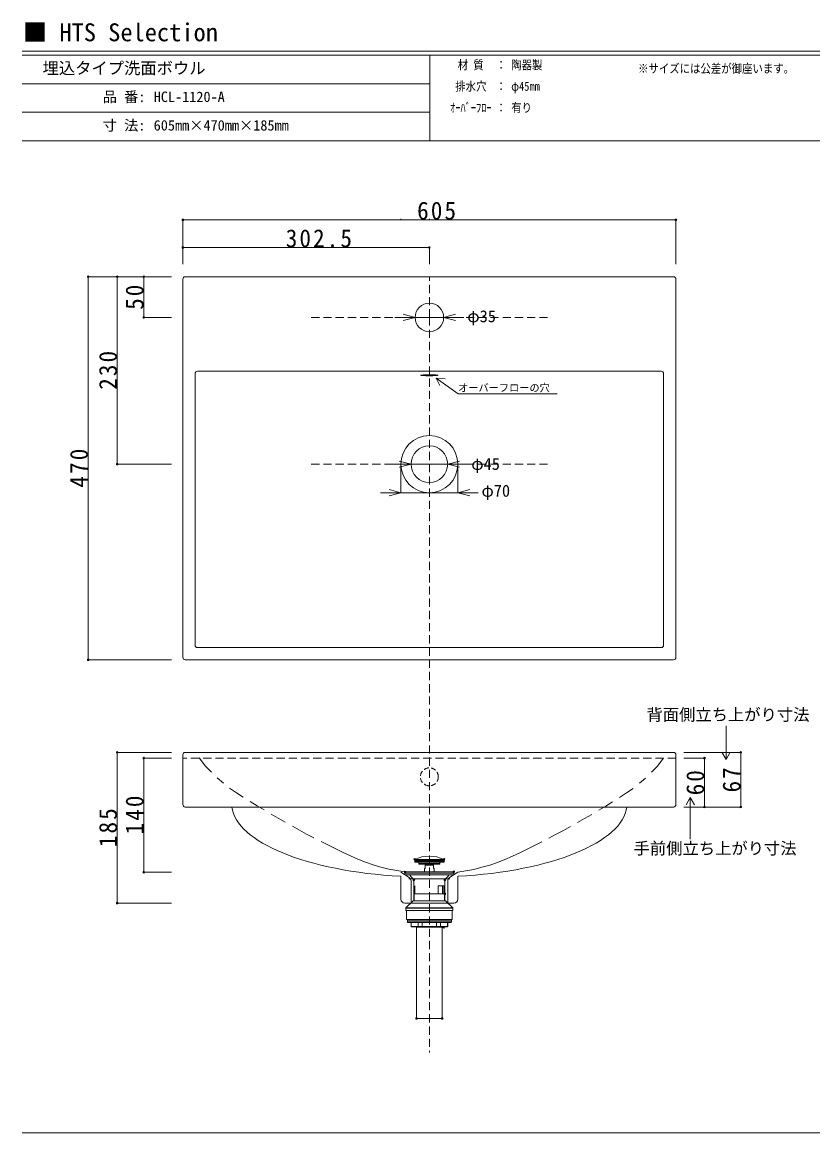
# Model space of a CAD drawing. Units: millimetres, scale not verified. Extents: x -1002 to 1008, y -687 to 676.
# Drawn here: x -1002 to -32, y -687 to 676 of the extents above; entities that cross this region are included whole.
import ezdxf
from ezdxf.enums import TextEntityAlignment as Align

# ---------------------------------------------------------------- set-up
doc = ezdxf.new("R2010")
doc.units = ezdxf.units.MM
doc.header["$LTSCALE"] = 5
doc.header["$PDMODE"] = 32
doc.header["$PDSIZE"] = 2
doc.linetypes.add('DASHED1', pattern=[1.8, 1.2, -0.6])
doc.linetypes.add('DASHED2', pattern=[3, 2, -1])
doc.layers.add('F-0', color=7, linetype='Continuous', lineweight=15)
doc.styles.add('ＭＳ ゴシック', font='')
doc.styles.get('ＭＳ ゴシック').set_extended_font_data('MS Gothic')

msp = doc.modelspace()

# ---------------------------------------------------------------- linework, layer by layer
at = {"layer": 'F-0'}
for p, q in [((1002.034, 640.036), (-1002.086, 640.036)), ((1002.034, 635.036), (-1002.086, 635.036)), ((-502.086, 635.036), (-502.086, 530.036)), ((-502.086, 600.036), (-1002.086, 600.036)), ((-502.086, 565.036), (-1002.086, 565.036)), ((1002.034, 530.036), (-1002.086, 530.036)), ((-804.992, 433.085), (-199.992, 433.085)), ((-804.992, 433.085), (-804.992, 378.771)), ((-537.492, 433.085), (-537.492, 434.266)), ((-502.492, 434.266), (-502.492, 433.085)), ((-199.992, 433.085), (-199.992, 378.771)), ((-804.992, 399.138), (-502.492, 399.138)), ((-804.992, 399.138), (-804.992, 378.771)), ((-502.492, 399.138), (-502.492, 378.771)), ((-921.142, 363.312), (-921.142, -106.688)), ((-921.142, 363.312), (-818.848, 363.312)), ((-885.513, 363.312), (-885.513, 133.312)), ((-885.513, 363.312), (-818.848, 363.312)), ((-852.947, 363.312), (-852.947, 313.312)), ((-852.947, 363.312), (-818.848, 363.312)), ((-804.992, -103.688), (-804.992, 360.312)), ((-202.992, 363.312), (-801.992, 363.312)), ((-199.992, -103.688), (-199.992, 360.312)), ((-519.992, 313.312), (-534.481, 317.194)), ((-484.992, 313.312), (-470.503, 317.194)), ((-852.947, 313.312), (-818.848, 313.312)), ((-519.992, 313.312), (-544.992, 313.312)), ((-519.992, 313.312), (-534.481, 309.429)), ((-519.992, 313.312), (-484.992, 313.312)), ((-484.992, 313.312), (-459.992, 313.312)), ((-484.992, 313.312), (-470.503, 309.429)), ((-217.992, 247.385), (-786.992, 247.385)), ((-789.992, -88.688), (-789.992, 244.385)), ((-494.176, 238.867), (-489.79, 229.657)), ((-494.176, 238.867), (-483.211, 238.21)), ((-214.992, -88.688), (-214.992, 244.385)), ((-524.992, 133.312), (-539.481, 137.194)), ((-479.992, 133.312), (-465.503, 137.194)), ((-885.513, 133.312), (-818.848, 133.312)), ((-524.992, 133.312), (-549.992, 133.312)), ((-524.992, 133.312), (-539.481, 129.429)), ((-537.492, 98.312), (-537.492, 133.312)), ((-524.992, 133.312), (-479.992, 133.312)), ((-479.992, 133.312), (-454.992, 133.312)), ((-479.992, 133.312), (-465.503, 129.429)), ((-467.492, 98.312), (-467.492, 133.312)), ((-537.492, 98.312), (-562.492, 98.312)), ((-537.492, 98.312), (-551.981, 102.194)), ((-537.492, 98.312), (-551.981, 94.429)), ((-537.492, 98.312), (-467.492, 98.312)), ((-467.492, 98.312), (-453.003, 102.194)), ((-467.492, 98.312), (-442.492, 98.312)), ((-467.492, 98.312), (-453.003, 94.429)), ((-786.992, -91.688), (-217.992, -91.688)), ((-921.142, -106.688), (-818.848, -106.688)), ((-801.992, -106.688), (-202.992, -106.688)), ((-885.513, -220.347), (-885.513, -405.347)), ((-885.513, -220.347), (-818.848, -220.347)), ((-852.947, -227.347), (-852.947, -367.347)), ((-852.947, -227.347), (-818.848, -227.347)), ((-804.992, -223.347), (-804.992, -227.347)), ((-804.992, -284.347), (-804.992, -227.347)), ((-801.992, -220.347), (-202.992, -220.347)), ((-784.992, -227.019), (-777.035, -237.354)), ((-214.992, -227.347), (-222.949, -237.682)), ((-199.992, -223.347), (-199.992, -227.347)), ((-199.992, -284.347), (-199.992, -227.347)), ((-120.379, -220.347), (-190.378, -220.347)), ((-164.915, -227.347), (-190.378, -227.347)), ((-164.915, -227.347), (-164.915, -287.347)), ((-138.505, -228.876), (-143.505, -220.216)), ((-120.379, -220.347), (-120.379, -287.347)), ((-769.964, -244.425), (-777.035, -237.354)), ((-230.02, -244.753), (-222.949, -237.682)), ((-755.233, -257.924), (-762.893, -251.496)), ((-244.751, -258.252), (-237.091, -251.824)), ((-182.302, -275.843), (-177.302, -284.503)), ((-202.992, -287.347), (-801.992, -287.347)), ((-164.915, -287.347), (-190.378, -287.347)), ((-120.379, -287.347), (-190.378, -287.347)), ((-520.492, -351.669), (-484.492, -351.669)), ((-520.492, -351.669), (-520.492, -352.669)), ((-520.492, -352.669), (-484.492, -352.669)), ((-520.492, -353.369), (-484.492, -353.369)), ((-520.492, -354.669), (-520.492, -353.369)), ((-520.292, -353.169), (-484.692, -353.169)), ((-515.492, -353.169), (-515.492, -352.669)), ((-489.492, -353.169), (-489.492, -352.669)), ((-484.492, -351.669), (-484.492, -352.669)), ((-484.492, -354.669), (-484.492, -353.369)), ((-852.947, -367.347), (-818.848, -367.347)), ((-527.297, -373.872), (-537.492, -367.347)), ((-532.492, -367.019), (-472.492, -367.019)), ((-532.492, -368.319), (-532.492, -367.019)), ((-520.492, -354.669), (-484.492, -354.669)), ((-519.992, -355.169), (-484.992, -355.169)), ((-515.492, -356.669), (-515.492, -355.169)), ((-515.492, -356.669), (-489.492, -356.669)), ((-515.492, -356.669), (-489.492, -356.669)), ((-515.492, -356.669), (-515.492, -357.669)), ((-515.492, -357.669), (-489.492, -357.669)), ((-508.392, -362.669), (-507.492, -362.669)), ((-508.392, -367.019), (-508.392, -362.669)), ((-507.492, -362.669), (-507.492, -357.674)), ((-497.492, -358.669), (-507.492, -358.669)), ((-497.492, -362.669), (-497.492, -357.674)), ((-497.492, -362.669), (-496.592, -362.669)), ((-496.592, -367.019), (-496.592, -362.669)), ((-489.492, -356.669), (-489.492, -355.169)), ((-489.492, -356.669), (-489.492, -357.669)), ((-477.687, -373.872), (-467.492, -367.347)), ((-472.492, -368.319), (-472.492, -367.019)), ((-537.492, -393.347), (-537.492, -372.396)), ((-532.492, -368.319), (-472.492, -368.319)), ((-531.01, -368.547), (-532.492, -368.319)), ((-531.01, -368.547), (-532.492, -368.319)), ((-532.492, -368.547), (-472.492, -368.547)), ((-532.492, -370.547), (-532.492, -368.547)), ((-532.492, -370.547), (-472.492, -370.547)), ((-477.492, -375.347), (-527.492, -375.347)), ((-521.492, -376.647), (-526.742, -370.547)), ((-524.992, -378.083), (-524.992, -405.347)), ((-521.492, -384.019), (-521.492, -376.647)), ((-521.492, -384.019), (-521.492, -376.647)), ((-521.492, -378.447), (-521.492, -394.814)), ((-483.492, -376.647), (-478.242, -370.547)), ((-483.492, -384.019), (-483.492, -376.647)), ((-483.492, -378.447), (-483.492, -394.814)), ((-479.992, -378.083), (-479.992, -405.347)), ((-473.974, -368.547), (-472.492, -368.319)), ((-473.974, -368.547), (-472.492, -368.319)), ((-472.492, -370.547), (-472.492, -368.547)), ((-467.492, -398.347), (-467.492, -372.396)), ((-537.492, -400.347), (-537.492, -393.347)), ((-483.492, -394.019), (-521.492, -394.019)), ((-521.492, -400.019), (-521.492, -394.019)), ((-521.492, -400.019), (-521.492, -394.019)), ((-520.992, -394.019), (-520.992, -400.019)), ((-520.191, -394.019), (-520.191, -384.019)), ((-491.62, -384.019), (-483.492, -384.019)), ((-491.62, -394.019), (-491.62, -384.019)), ((-486.19, -394.019), (-486.19, -384.019)), ((-484.793, -394.019), (-484.793, -384.019)), ((-483.992, -394.019), (-483.992, -400.019)), ((-483.492, -400.019), (-483.492, -394.019)), ((-885.513, -405.347), (-818.848, -405.347)), ((-532.492, -405.347), (-527.492, -405.347)), ((-531.184, -411.244), (-522.242, -402.303)), ((-477.492, -405.347), (-527.492, -405.347)), ((-522.242, -402.303), (-482.742, -402.303)), ((-521.492, -400.019), (-521.492, -402.303)), ((-520.992, -400.019), (-520.992, -402.303)), ((-483.992, -400.019), (-483.992, -402.303)), ((-483.492, -400.019), (-483.492, -402.303)), ((-473.801, -411.244), (-482.742, -402.303)), ((-472.492, -405.347), (-477.492, -405.347)), ((-467.492, -400.347), (-467.492, -398.347)), ((-473.742, -411.386), (-531.242, -411.386)), ((-531.242, -414.303), (-531.242, -411.386)), ((-531.242, -414.303), (-473.742, -414.303)), ((-473.801, -411.244), (-531.184, -411.244)), ((-530.492, -414.303), (-530.492, -425.303)), ((-474.492, -414.303), (-474.492, -425.303)), ((-473.742, -414.303), (-473.742, -411.386)), ((-474.493, -425.303), (-530.492, -425.303)), ((-529.492, -426.303), (-475.492, -426.303)), ((-529.492, -428.403), (-475.492, -428.403)), ((-528.992, -428.903), (-475.992, -428.903)), ((-528.742, -426.303), (-528.742, -425.303)), ((-524.992, -428.903), (-524.992, -433.803)), ((-524.992, -433.803), (-479.992, -433.803)), ((-524.812, -433.803), (-524.812, -428.903)), ((-480.492, -434.303), (-524.492, -434.303)), ((-518.242, -434.303), (-518.242, -546.818)), ((-518.242, -434.803), (-486.742, -434.803)), ((-517.992, -434.803), (-517.992, -434.303)), ((-516.112, -433.803), (-516.112, -428.903)), ((-511.192, -433.803), (-511.192, -428.903)), ((-493.792, -433.803), (-493.792, -428.903)), ((-488.872, -433.803), (-488.872, -428.903)), ((-486.992, -434.803), (-486.992, -434.303)), ((-486.742, -434.303), (-486.742, -546.818)), ((-480.172, -433.803), (-480.172, -428.903)), ((-479.992, -428.903), (-479.992, -433.803)), ((-476.242, -426.303), (-476.242, -425.303)), ((-518.242, -546.818), (-486.742, -546.818)), ((-518.042, -547.019), (-518.242, -546.818)), ((-518.042, -547.019), (-486.943, -547.019)), ((-486.943, -547.019), (-486.742, -546.818)), ((-1002.086, -687.064), (1002.034, -687.064))]:
    msp.add_line(p, q, dxfattribs=at)
at = {"layer": 'F-0', "linetype": 'DASHED2'}
for p, q in [((-502.492, 313.312), (-502.492, 363.312)), ((-502.492, 313.312), (-652.492, 313.312)), ((-502.492, 313.312), (-502.492, -588.551)), ((-502.492, 313.312), (-352.492, 313.312)), ((-502.492, 133.312), (-652.492, 133.312)), ((-502.492, 133.312), (-352.492, 133.312)), ((-199.992, -227.347), (-804.992, -227.347))]:
    msp.add_line(p, q, dxfattribs=at)
at = {"layer": 'F-0'}
for points in [[(-494.176, 238.867), (-467.202, 219.569), (-345.505, 219.569)], [(-138.505, -187.766), (-138.505, -228.876), (-133.505, -220.216)], [(-730.799, -275.245), (-739.186, -269.798), (-747.572, -264.352)], [(-269.185, -275.573), (-260.799, -270.126), (-252.412, -264.68)], [(-705.266, -290.993), (-713.838, -285.843), (-722.319, -280.544)], [(-294.718, -291.321), (-286.146, -286.171), (-277.666, -280.872)], [(-182.302, -326.66), (-182.302, -275.843), (-187.302, -284.503)], [(-679.374, -306.144), (-688.034, -301.144), (-696.695, -296.144)], [(-320.61, -306.472), (-311.95, -301.472), (-303.29, -296.472)], [(-644.223, -325.229), (-653.052, -320.535), (-661.882, -315.84), (-670.628, -310.992)], [(-355.761, -325.557), (-346.932, -320.863), (-338.103, -316.168), (-329.356, -311.32)], [(-532.492, -367.019), (-542.34, -365.282), (-552.188, -363.546), (-561.848, -360.958), (-571.507, -358.369), (-580.904, -354.949), (-590.301, -351.529), (-599.364, -347.303), (-608.427, -343.077), (-617.415, -338.693), (-626.403, -334.309), (-635.313, -329.769)], [(-467.492, -367.347), (-457.644, -365.61), (-447.796, -363.874), (-438.137, -361.286), (-428.478, -358.697), (-419.081, -355.277), (-409.684, -351.857), (-400.621, -347.631), (-391.557, -343.405), (-382.57, -339.021), (-373.582, -334.637), (-364.672, -330.097)], [(-529.492, -426.303), (-529.492, -428.403), (-529.492, -426.303)], [(-524.812, -433.803), (-524.812, -433.821), (-524.811, -433.839), (-524.809, -433.857), (-524.807, -433.875), (-524.804, -433.893), (-524.801, -433.911), (-524.796, -433.929), (-524.792, -433.946), (-524.786, -433.964), (-524.78, -433.981), (-524.774, -433.998), (-524.766, -434.015), (-524.759, -434.032), (-524.75, -434.048), (-524.741, -434.064), (-524.731, -434.079), (-524.721, -434.095), (-524.71, -434.11), (-524.699, -434.124), (-524.687, -434.138), (-524.675, -434.152), (-524.662, -434.165), (-524.649, -434.177), (-524.635, -434.189), (-524.621, -434.201), (-524.606, -434.212), (-524.591, -434.222), (-524.576, -434.232), (-524.56, -434.242), (-524.544, -434.25), (-524.528, -434.258), (-524.512, -434.266)], [(-524.487, -434.275), (-524.481, -434.277), (-524.474, -434.28), (-524.468, -434.282), (-524.461, -434.284), (-524.455, -434.285), (-524.448, -434.287), (-524.442, -434.289), (-524.435, -434.29), (-524.429, -434.292), (-524.422, -434.293), (-524.416, -434.295), (-524.409, -434.296), (-524.402, -434.297), (-524.396, -434.298), (-524.389, -434.299), (-524.382, -434.3), (-524.376, -434.3), (-524.369, -434.301), (-524.362, -434.302), (-524.355, -434.302), (-524.349, -434.302), (-524.342, -434.303), (-524.335, -434.303), (-524.329, -434.303)], [(-516.112, -433.803), (-516.112, -433.817), (-516.112, -433.832), (-516.111, -433.846), (-516.11, -433.861), (-516.108, -433.875), (-516.107, -433.889), (-516.104, -433.904), (-516.102, -433.918), (-516.099, -433.932), (-516.096, -433.946), (-516.093, -433.96), (-516.089, -433.974), (-516.085, -433.988), (-516.081, -434.002), (-516.076, -434.016), (-516.071, -434.029), (-516.065, -434.043), (-516.06, -434.056), (-516.054, -434.069), (-516.047, -434.082), (-516.04, -434.095), (-516.033, -434.107), (-516.026, -434.12), (-516.018, -434.132), (-516.009, -434.144), (-516.001, -434.156), (-515.992, -434.167), (-515.983, -434.178), (-515.973, -434.189), (-515.963, -434.199), (-515.952, -434.21), (-515.942, -434.219), (-515.931, -434.229), (-515.919, -434.237), (-515.907, -434.246), (-515.895, -434.254), (-515.883, -434.261), (-515.87, -434.268), (-515.857, -434.274)], [(-515.857, -434.274), (-515.843, -434.28), (-515.83, -434.285), (-515.816, -434.29), (-515.802, -434.294), (-515.787, -434.297), (-515.773, -434.3), (-515.759, -434.301), (-515.744, -434.302), (-515.73, -434.303)], [(-511.192, -433.803), (-511.192, -433.812), (-511.192, -433.822), (-511.192, -433.831), (-511.192, -433.84), (-511.192, -433.85), (-511.191, -433.859), (-511.191, -433.868), (-511.191, -433.878), (-511.191, -433.887), (-511.19, -433.896), (-511.19, -433.906), (-511.189, -433.915), (-511.189, -433.924), (-511.188, -433.934), (-511.188, -433.943), (-511.187, -433.952), (-511.187, -433.962), (-511.186, -433.971), (-511.185, -433.98), (-511.185, -433.99), (-511.184, -433.999), (-511.183, -434.008), (-511.182, -434.017), (-511.181, -434.027), (-511.181, -434.036), (-511.18, -434.045), (-511.179, -434.054), (-511.177, -434.064), (-511.176, -434.073), (-511.175, -434.082), (-511.174, -434.091), (-511.172, -434.101), (-511.171, -434.11), (-511.169, -434.119), (-511.168, -434.128), (-511.166, -434.138), (-511.164, -434.147), (-511.163, -434.156), (-511.161, -434.165)], [(-511.161, -434.165), (-511.159, -434.175), (-511.156, -434.184), (-511.154, -434.193), (-511.152, -434.202), (-511.149, -434.211), (-511.147, -434.22), (-511.144, -434.228), (-511.141, -434.237), (-511.138, -434.245), (-511.135, -434.254), (-511.131, -434.263), (-511.126, -434.272), (-511.121, -434.282), (-511.114, -434.29), (-511.108, -434.297), (-511.1, -434.301), (-511.091, -434.303)], [(-493.824, -434.165), (-493.826, -434.175), (-493.828, -434.184), (-493.83, -434.193), (-493.832, -434.202), (-493.835, -434.211), (-493.837, -434.22), (-493.84, -434.228), (-493.843, -434.237), (-493.846, -434.245), (-493.85, -434.254), (-493.854, -434.263), (-493.859, -434.272), (-493.864, -434.282), (-493.87, -434.29), (-493.877, -434.297), (-493.885, -434.301), (-493.893, -434.303)], [(-493.792, -433.803), (-493.792, -433.812), (-493.792, -433.822), (-493.792, -433.831), (-493.793, -433.84), (-493.793, -433.85), (-493.793, -433.859), (-493.793, -433.868), (-493.793, -433.878), (-493.794, -433.887), (-493.794, -433.896), (-493.795, -433.906), (-493.795, -433.915), (-493.795, -433.924), (-493.796, -433.934), (-493.796, -433.943), (-493.797, -433.952), (-493.798, -433.962), (-493.798, -433.971), (-493.799, -433.98), (-493.8, -433.99), (-493.8, -433.999), (-493.801, -434.008), (-493.802, -434.017), (-493.803, -434.027), (-493.804, -434.036), (-493.805, -434.045), (-493.806, -434.054), (-493.807, -434.064), (-493.808, -434.073), (-493.809, -434.082), (-493.811, -434.091), (-493.812, -434.101), (-493.813, -434.11), (-493.815, -434.119), (-493.816, -434.128), (-493.818, -434.138), (-493.82, -434.147), (-493.822, -434.156), (-493.824, -434.165)], [(-489.128, -434.274), (-489.141, -434.28), (-489.155, -434.285), (-489.169, -434.29), (-489.183, -434.294), (-489.197, -434.297), (-489.211, -434.3), (-489.226, -434.301), (-489.24, -434.302), (-489.255, -434.303)], [(-488.872, -433.803), (-488.872, -433.817), (-488.873, -433.832), (-488.874, -433.846), (-488.875, -433.861), (-488.876, -433.875), (-488.878, -433.889), (-488.88, -433.904), (-488.882, -433.918), (-488.885, -433.932), (-488.888, -433.946), (-488.892, -433.96), (-488.895, -433.974), (-488.899, -433.988), (-488.904, -434.002), (-488.908, -434.016), (-488.914, -434.029), (-488.919, -434.043), (-488.925, -434.056), (-488.931, -434.069), (-488.937, -434.082), (-488.944, -434.095), (-488.951, -434.107), (-488.959, -434.12), (-488.967, -434.132), (-488.975, -434.144), (-488.984, -434.156), (-488.992, -434.167), (-489.002, -434.178), (-489.011, -434.189), (-489.022, -434.199), (-489.032, -434.21), (-489.043, -434.219), (-489.054, -434.229), (-489.065, -434.237), (-489.077, -434.246), (-489.089, -434.254), (-489.102, -434.261), (-489.115, -434.268), (-489.128, -434.274)], [(-480.497, -434.275), (-480.504, -434.277), (-480.51, -434.28), (-480.516, -434.282), (-480.523, -434.284), (-480.529, -434.285), (-480.536, -434.287), (-480.542, -434.289), (-480.549, -434.29), (-480.556, -434.292), (-480.562, -434.293), (-480.569, -434.295), (-480.575, -434.296), (-480.582, -434.297), (-480.589, -434.298), (-480.595, -434.299), (-480.602, -434.3), (-480.609, -434.3), (-480.616, -434.301), (-480.622, -434.302), (-480.629, -434.302), (-480.636, -434.302), (-480.642, -434.303), (-480.649, -434.303), (-480.656, -434.303)], [(-480.172, -433.803), (-480.173, -433.821), (-480.174, -433.839), (-480.175, -433.857), (-480.177, -433.875), (-480.18, -433.893), (-480.184, -433.911), (-480.188, -433.929), (-480.193, -433.946), (-480.198, -433.964), (-480.204, -433.981), (-480.211, -433.998), (-480.218, -434.015), (-480.226, -434.032), (-480.234, -434.048), (-480.243, -434.064), (-480.253, -434.079), (-480.263, -434.095), (-480.274, -434.11), (-480.285, -434.124), (-480.297, -434.138), (-480.309, -434.152), (-480.322, -434.165), (-480.336, -434.177), (-480.349, -434.189), (-480.364, -434.201), (-480.378, -434.212), (-480.393, -434.222), (-480.408, -434.232), (-480.424, -434.242), (-480.44, -434.25), (-480.456, -434.258), (-480.473, -434.266)], [(-475.492, -426.303), (-475.492, -428.403), (-475.492, -426.303)]]:
    msp.add_lwpolyline(points, dxfattribs=at)
for centre, radius in [((-502.492, 313.312), 17.5), ((-502.492, 133.312), 35), ((-502.492, 133.312), 22.5)]:
    msp.add_circle(centre, radius, dxfattribs=at)
at = {"layer": 'F-0', "linetype": 'DASHED1'}
msp.add_circle((-502.492, -250.347), 11, dxfattribs=at)
at = {"layer": 'F-0'}
for centre, radius, start, end in [((-801.992, 360.312), 3, 90, 180), ((-202.992, 360.312), 3, 0, 90), ((-786.992, 244.385), 3, 90, 180), ((-217.992, 244.385), 3, 0, 90), ((-786.992, -88.688), 3, 180, 270), ((-217.992, -88.688), 3, 270, 0), ((-801.992, -103.688), 3, 180, 270), ((-202.992, -103.688), 3, 270, 0), ((-801.992, -223.347), 3, 90, 180), ((-202.992, -223.347), 3, 0, 90), ((-801.992, -284.347), 3, 180, 270), ((-202.992, -284.347), 3, 270, 0), ((-502.492, -390.169), 42.5, 64.94238, 115.05762), ((-520.292, -353.369), 0.2, 90, 180), ((-484.692, -353.369), 0.2, 0, 90), ((-519.992, -354.669), 0.5, 180, 270), ((-484.992, -354.669), 0.5, 270, 0), ((-529.992, -378.083), 5, 0, 57.38076), ((-474.992, -378.083), 5, 122.61924, 180), ((-532.492, -400.347), 5, 180, 270), ((-472.492, -400.347), 5, 270, 0), ((-531.042, -411.386), 0.2, 135, 180), ((-473.942, -411.386), 0.2, 0, 45), ((-528.992, -428.403), 0.5, 180, 270), ((-524.492, -433.803), 0.5, 180, 270), ((-524.329, -433.833), 0.47, 247.09102, 250.33614), ((-480.656, -433.833), 0.47, 289.66386, 292.90898), ((-480.492, -433.803), 0.5, 270, 0), ((-475.992, -428.403), 0.5, 270, 0)]:
    msp.add_arc(centre, radius, start, end, dxfattribs=at)
msp.add_ellipse((-502.492, 242.385), major_axis=(11, 0), ratio=0.05, dxfattribs=at)
for start_param, end_param in [(3.18605582, 4.56755323), (4.85722473, 6.23872214)]:
    msp.add_ellipse((-502.492, -283.347), major_axis=(242.5, 0), ratio=0.3711, start_param=start_param, end_param=end_param, dxfattribs=at)
for p in [(-804.992, 433.085), (-199.992, 433.085), (-804.992, 399.138), (-502.492, 399.138), (-921.142, 363.312), (-885.513, 363.312), (-852.947, 363.312), (-852.947, 313.312), (-885.513, 133.312), (-921.142, -106.688), (-885.513, -220.347), (-852.947, -227.347), (-164.915, -227.347), (-120.379, -220.347), (-164.915, -287.347), (-120.379, -287.347), (-520.492, -351.512), (-484.492, -351.512), (-852.947, -367.347), (-532.492, -367.019), (-472.492, -366.69), (-521.492, -376.647), (-483.492, -376.647), (-483.492, -393.814), (-885.513, -405.347), (-484.885, -434.803), (-518.242, -546.818), (-486.742, -546.818)]:
    msp.add_point(p, dxfattribs=at)

# ---------------------------------------------------------------- texts
at = {"layer": 'F-0', "style": 'ＭＳ ゴシック'}
for s, height, p in [('■ HTS Selection', 21.99, (-1001.367, 645.583)), ('埋込タイプ洗面ボウル', 14.66, (-977.086, 607.536)), ('品 番:', 12.83, (-903.336, 573.786)), ('HCL-1120-A', 12.83, (-840.774, 573.786)), ('寸 法:', 12.83, (-903.336, 538.786)), ('605mm×470mm×185mm', 12.83, (-840.774, 538.786)), ('φ35', 14.66, (-455.947, 303.058)), ('φ45', 14.66, (-451.059, 121.918)), ('φ70', 14.66, (-438.546, 88.988)), ('背面側立ち上がり寸法', 14.66, (-236.07, -185.699)), ('手前側立ち上がり寸法', 14.66, (-251.871, -349.773))]:
    msp.add_text(s, height=height, dxfattribs=at).set_placement(p, align=Align.BOTTOM_LEFT)
at = {"layer": 'F-0', "style": 'ＭＳ ゴシック', "width": 0.85}
for s, p in [('材 質', (-467.711, 614.411)), ('：', (-420.836, 614.411)), ('陶器製', (-402.086, 614.411)), ('※サイズには公差が御座います。', (-246.359, 610.036)), ('排水穴', (-470.836, 588.161)), ('：', (-420.836, 588.161)), ('φ45mm', (-402.086, 588.161)), ('ｵｰﾊﾞｰﾌﾛｰ', (-477.086, 561.911)), ('：', (-420.836, 561.911)), ('有り', (-402.086, 561.911))]:
    msp.add_text(s, height=11, dxfattribs=at).set_placement(p, align=Align.BOTTOM_LEFT)
at = {"layer": 'F-0', "color": 4, "style": 'ＭＳ ゴシック'}
msp.add_text('オーバーフローの穴', height=9.164, dxfattribs=at).set_placement((-467.202, 219.569), align=Align.BOTTOM_LEFT)
at = {"layer": 'F-0', "color": 3, "char_height": 21.99, "attachment_point": 7, "style": 'ＭＳ ゴシック'}
for s, insert in [('\\T1.18;\\W0.95;605', (-517.492, 433.085)), ('\\T1.18;\\W0.95;302.5', (-678.742, 399.138))]:
    msp.add_mtext(s, dxfattribs=dict(at, insert=insert))
at = {"layer": 'F-0', "color": 3, "char_height": 21.99, "attachment_point": 7, "rotation": 90, "style": 'ＭＳ ゴシック'}
for s, insert in [('\\T1.17;\\W0.95;50', (-852.947, 322.687)), ('\\T1.18;\\W0.95;230', (-885.513, 224.562)), ('\\T1.18;\\W0.95;470', (-921.142, 104.562)), ('\\T1.17;\\W0.95;60', (-164.915, -272.972)), ('\\T1.17;\\W0.95;67', (-120.379, -269.472)), ('\\T1.18;\\W0.95;140', (-852.947, -321.097)), ('\\T1.18;\\W0.95;185', (-885.513, -336.597))]:
    msp.add_mtext(s, dxfattribs=dict(at, insert=insert))

doc.saveas('drawing.dxf')
